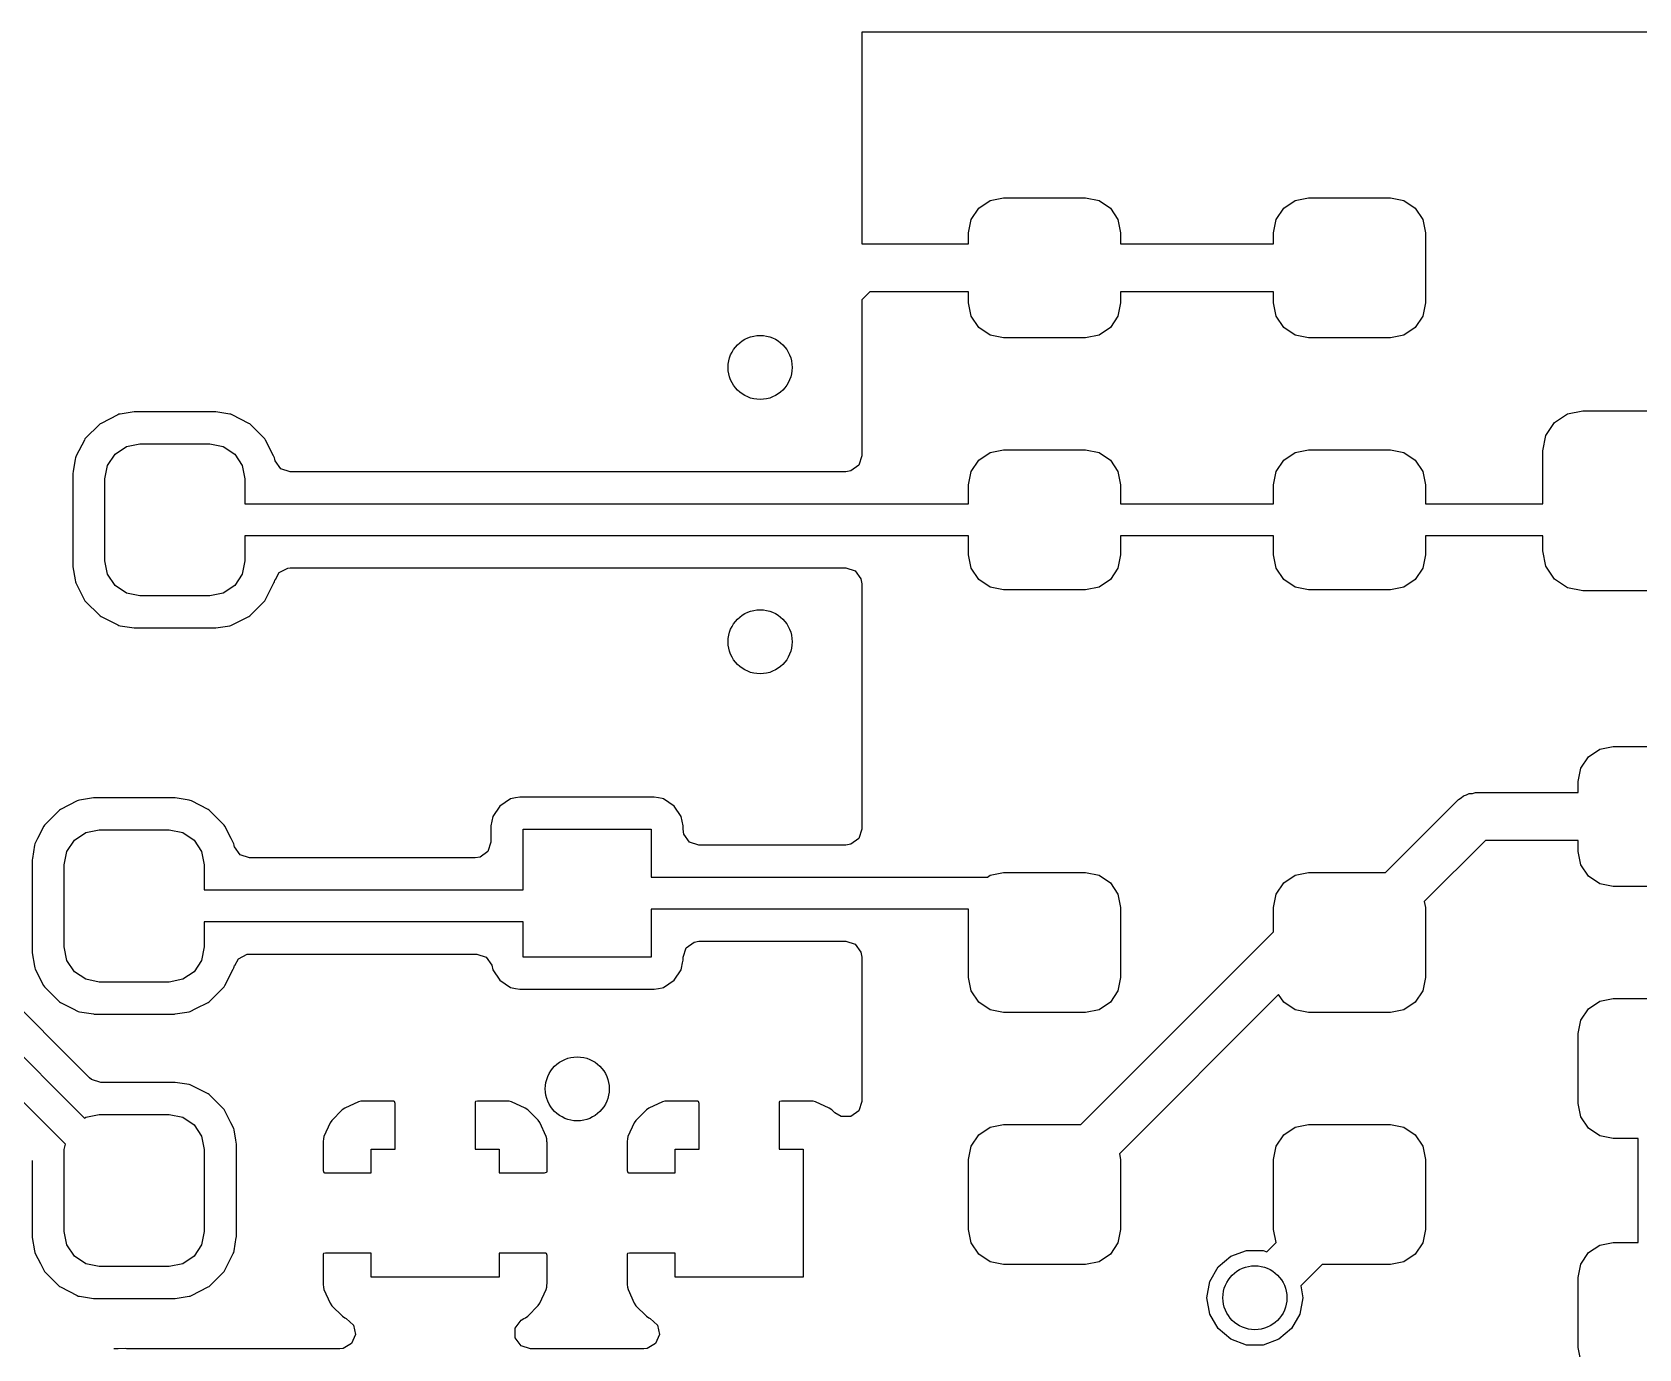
# Model space of a CAD drawing. Extents: x 0.04 to 2.01, y 0.04 to 5.04.
# Drawn here: x 1.3645 to 1.7598, y 2.8701 to 3.1941 of the extents above; entities that cross this region are included whole.
import ezdxf

# ---------------------------------------------------------------- set-up
doc = ezdxf.new("R2010")
doc.units = 0
doc.header["$MEASUREMENT"] = 0
doc.layers.add('BLACK', color=7, linetype='CONTINUOUS')

msp = doc.modelspace()

# ---------------------------------------------------------------- linework, layer by layer
at = {"layer": 'BLACK', "linetype": 'CONTINUOUS'}
for p, q in [((1.79277, 3.19406), (1.56862, 3.19406)), ((1.56862, 3.19406), (1.56862, 3.14197)), ((1.59744, 3.15076), (1.60024, 3.15263)), ((1.60024, 3.15263), (1.60353, 3.15329)), ((1.60353, 3.15329), (1.62371, 3.15329)), ((1.62371, 3.15329), (1.62701, 3.15263)), ((1.62701, 3.15263), (1.6298, 3.15076)), ((1.67244, 3.15076), (1.67524, 3.15263)), ((1.67524, 3.15263), (1.67853, 3.15329)), ((1.67853, 3.15329), (1.69871, 3.15329)), ((1.69871, 3.15329), (1.70201, 3.15263)), ((1.70201, 3.15263), (1.7048, 3.15076)), ((1.59492, 3.14468), (1.59558, 3.14797)), ((1.59558, 3.14797), (1.59744, 3.15076)), ((1.6298, 3.15076), (1.63167, 3.14797)), ((1.63167, 3.14797), (1.63232, 3.14468)), ((1.66992, 3.14468), (1.67058, 3.14797)), ((1.67058, 3.14797), (1.67244, 3.15076)), ((1.7048, 3.15076), (1.70667, 3.14797)), ((1.70667, 3.14797), (1.70732, 3.14468)), ((1.59492, 3.14197), (1.59492, 3.14468)), ((1.63232, 3.14468), (1.63232, 3.14197)), ((1.66992, 3.14197), (1.66992, 3.14468)), ((1.70732, 3.14468), (1.70732, 3.12745)), ((1.56862, 3.14197), (1.59492, 3.14197)), ((1.63232, 3.14197), (1.66992, 3.14197)), ((1.57058, 3.13016), (1.56862, 3.1282)), ((1.56862, 3.1282), (1.56862, 3.08978)), ((1.59492, 3.13016), (1.57058, 3.13016)), ((1.59492, 3.12745), (1.59492, 3.13016)), ((1.59558, 3.12416), (1.59492, 3.12745)), ((1.63232, 3.12745), (1.63167, 3.12416)), ((1.66992, 3.13016), (1.63232, 3.13016)), ((1.63232, 3.13016), (1.63232, 3.12745)), ((1.66992, 3.12745), (1.66992, 3.13016)), ((1.67058, 3.12416), (1.66992, 3.12745)), ((1.70732, 3.12745), (1.70667, 3.12416)), ((1.59744, 3.12136), (1.59558, 3.12416)), ((1.63167, 3.12416), (1.6298, 3.12136)), ((1.67244, 3.12136), (1.67058, 3.12416)), ((1.70667, 3.12416), (1.7048, 3.12136)), ((1.60024, 3.11949), (1.59744, 3.12136)), ((1.60353, 3.11884), (1.60024, 3.11949)), ((1.62701, 3.11949), (1.62371, 3.11884)), ((1.6298, 3.12136), (1.62701, 3.11949)), ((1.67524, 3.11949), (1.67244, 3.12136)), ((1.67853, 3.11884), (1.67524, 3.11949)), ((1.70201, 3.11949), (1.69871, 3.11884)), ((1.7048, 3.12136), (1.70201, 3.11949)), ((1.62371, 3.11884), (1.60353, 3.11884)), ((1.69871, 3.11884), (1.67853, 3.11884)), ((1.38558, 3.0999), (1.38146, 3.0978)), ((1.38585, 3.10004), (1.38558, 3.0999)), ((1.38558, 3.0999), (1.38558, 3.0999)), ((1.38615, 3.10009), (1.38585, 3.10004)), ((1.38956, 3.10063), (1.38615, 3.10009)), ((1.38615, 3.10009), (1.38615, 3.10009)), ((1.38971, 3.10065), (1.38956, 3.10063)), ((1.38956, 3.10063), (1.38956, 3.10063)), ((1.40954, 3.10065), (1.38971, 3.10065)), ((1.40969, 3.10063), (1.40954, 3.10065)), ((1.4131, 3.10009), (1.40969, 3.10063)), ((1.40969, 3.10063), (1.40969, 3.10063)), ((1.4134, 3.10004), (1.4131, 3.10009)), ((1.4131, 3.10009), (1.4131, 3.10009)), ((1.41368, 3.0999), (1.4134, 3.10004)), ((1.41779, 3.0978), (1.41368, 3.0999)), ((1.41368, 3.0999), (1.41368, 3.0999)), ((1.7391, 3.098), (1.7423, 3.10014)), ((1.7423, 3.10014), (1.74606, 3.10089)), ((1.74606, 3.10089), (1.86024, 3.10089)), ((1.38119, 3.09766), (1.37749, 3.09397)), ((1.38146, 3.0978), (1.38119, 3.09766)), ((1.38146, 3.0978), (1.38146, 3.0978)), ((1.41806, 3.09766), (1.41779, 3.0978)), ((1.41779, 3.0978), (1.41779, 3.0978)), ((1.42176, 3.09397), (1.41806, 3.09766)), ((1.73697, 3.09481), (1.7391, 3.098)), ((1.37735, 3.09369), (1.37536, 3.08978)), ((1.37749, 3.09397), (1.37735, 3.09369)), ((1.37735, 3.09369), (1.37735, 3.09369)), ((1.38492, 3.09023), (1.38772, 3.0921)), ((1.38772, 3.0921), (1.39101, 3.09276)), ((1.39101, 3.09276), (1.40824, 3.09276)), ((1.40824, 3.09276), (1.41153, 3.0921)), ((1.41153, 3.0921), (1.41433, 3.09023)), ((1.4219, 3.09369), (1.42176, 3.09397)), ((1.42389, 3.08978), (1.4219, 3.09369)), ((1.4219, 3.09369), (1.4219, 3.09369)), ((1.73622, 3.09104), (1.73697, 3.09481)), ((1.37507, 3.089), (1.37459, 3.08593)), ((1.37512, 3.08931), (1.37507, 3.089)), ((1.37507, 3.089), (1.37507, 3.089)), ((1.37536, 3.08978), (1.37512, 3.08931)), ((1.38306, 3.08744), (1.38492, 3.09023)), ((1.41433, 3.09023), (1.41619, 3.08744)), ((1.42413, 3.08931), (1.42389, 3.08978)), ((1.42418, 3.089), (1.42413, 3.08931)), ((1.42423, 3.08884), (1.42418, 3.089)), ((1.4243, 3.08858), (1.42423, 3.08884)), ((1.42571, 3.08663), (1.4243, 3.08858)), ((1.56862, 3.08978), (1.56788, 3.08749)), ((1.59558, 3.08596), (1.59744, 3.08876)), ((1.59744, 3.08876), (1.60024, 3.09062)), ((1.60024, 3.09062), (1.60353, 3.09128)), ((1.60353, 3.09128), (1.62371, 3.09128)), ((1.62371, 3.09128), (1.62701, 3.09062)), ((1.62701, 3.09062), (1.6298, 3.08876)), ((1.6298, 3.08876), (1.63167, 3.08596)), ((1.67058, 3.08596), (1.67244, 3.08876)), ((1.67244, 3.08876), (1.67524, 3.09062)), ((1.67524, 3.09062), (1.67853, 3.09128)), ((1.67853, 3.09128), (1.69871, 3.09128)), ((1.69871, 3.09128), (1.70201, 3.09062)), ((1.70201, 3.09062), (1.7048, 3.08876)), ((1.7048, 3.08876), (1.70667, 3.08596)), ((1.73622, 3.07799), (1.73622, 3.09104)), ((1.37459, 3.08593), (1.37451, 3.08544)), ((1.37451, 3.08544), (1.37451, 3.06267)), ((1.3824, 3.08414), (1.38306, 3.08744)), ((1.3824, 3.06397), (1.3824, 3.08414)), ((1.41619, 3.08744), (1.41685, 3.08414)), ((1.41685, 3.08414), (1.41685, 3.07799)), ((1.428, 3.08589), (1.42571, 3.08663)), ((1.56472, 3.08589), (1.428, 3.08589)), ((1.56593, 3.08608), (1.56472, 3.08589)), ((1.56788, 3.08749), (1.56593, 3.08608)), ((1.59492, 3.08267), (1.59558, 3.08596)), ((1.63167, 3.08596), (1.63232, 3.08267)), ((1.66992, 3.08267), (1.67058, 3.08596)), ((1.70667, 3.08596), (1.70732, 3.08267)), ((1.59492, 3.07799), (1.59492, 3.08267)), ((1.63232, 3.08267), (1.63232, 3.07799)), ((1.66992, 3.07799), (1.66992, 3.08267)), ((1.70732, 3.08267), (1.70732, 3.07799)), ((1.41685, 3.07799), (1.59492, 3.07799)), ((1.63232, 3.07799), (1.66992, 3.07799)), ((1.70732, 3.07799), (1.73622, 3.07799)), ((1.59492, 3.07012), (1.41685, 3.07012)), ((1.41685, 3.07012), (1.41685, 3.06397)), ((1.59492, 3.06544), (1.59492, 3.07012)), ((1.66992, 3.07012), (1.63232, 3.07012)), ((1.63232, 3.07012), (1.63232, 3.06544)), ((1.66992, 3.06544), (1.66992, 3.07012)), ((1.73622, 3.07012), (1.70732, 3.07012)), ((1.70732, 3.07012), (1.70732, 3.06544)), ((1.73622, 3.06644), (1.73622, 3.07012)), ((1.38306, 3.06067), (1.3824, 3.06397)), ((1.41685, 3.06397), (1.41619, 3.06067)), ((1.59558, 3.06215), (1.59492, 3.06544)), ((1.63232, 3.06544), (1.63167, 3.06215)), ((1.67058, 3.06215), (1.66992, 3.06544)), ((1.70732, 3.06544), (1.70667, 3.06215)), ((1.73697, 3.06267), (1.73622, 3.06644)), ((1.37451, 3.06267), (1.37453, 3.06252)), ((1.37453, 3.06252), (1.37453, 3.06252)), ((1.37453, 3.06252), (1.37505, 3.05927)), ((1.38492, 3.05788), (1.38306, 3.06067)), ((1.41619, 3.06067), (1.41433, 3.05788)), ((1.42437, 3.05937), (1.42525, 3.06108)), ((1.42525, 3.06108), (1.42739, 3.06218)), ((1.42739, 3.06218), (1.428, 3.06222)), ((1.428, 3.06222), (1.56472, 3.06222)), ((1.56472, 3.06222), (1.56702, 3.06148)), ((1.56702, 3.06148), (1.56843, 3.05953)), ((1.59744, 3.05935), (1.59558, 3.06215)), ((1.63167, 3.06215), (1.6298, 3.05935)), ((1.67244, 3.05935), (1.67058, 3.06215)), ((1.70667, 3.06215), (1.7048, 3.05935)), ((1.7391, 3.05948), (1.73697, 3.06267)), ((1.37505, 3.05927), (1.37512, 3.0588)), ((1.37512, 3.0588), (1.37526, 3.05853)), ((1.37526, 3.05853), (1.37526, 3.05853)), ((1.37526, 3.05853), (1.37674, 3.05562)), ((1.38772, 3.05601), (1.38492, 3.05788)), ((1.41433, 3.05788), (1.41153, 3.05601)), ((1.42251, 3.05562), (1.42399, 3.05853)), ((1.42399, 3.05853), (1.42413, 3.0588)), ((1.42399, 3.05853), (1.42399, 3.05853)), ((1.42413, 3.0588), (1.42418, 3.05911)), ((1.42418, 3.05911), (1.42427, 3.0594)), ((1.42427, 3.0594), (1.42437, 3.05937)), ((1.56843, 3.05953), (1.56862, 3.05833)), ((1.56862, 3.05833), (1.56862, 2.99794)), ((1.60024, 3.05749), (1.59744, 3.05935)), ((1.60353, 3.05683), (1.60024, 3.05749)), ((1.62371, 3.05683), (1.60353, 3.05683)), ((1.62701, 3.05749), (1.62371, 3.05683)), ((1.6298, 3.05935), (1.62701, 3.05749)), ((1.67524, 3.05749), (1.67244, 3.05935)), ((1.67853, 3.05683), (1.67524, 3.05749)), ((1.69871, 3.05683), (1.67853, 3.05683)), ((1.70201, 3.05749), (1.69871, 3.05683)), ((1.7048, 3.05935), (1.70201, 3.05749)), ((1.7423, 3.05734), (1.7391, 3.05948)), ((1.74606, 3.05659), (1.7423, 3.05734)), ((1.86024, 3.05659), (1.74606, 3.05659)), ((1.37674, 3.05562), (1.37749, 3.05414)), ((1.37749, 3.05414), (1.38119, 3.05045)), ((1.39101, 3.05535), (1.38772, 3.05601)), ((1.40824, 3.05535), (1.39101, 3.05535)), ((1.41153, 3.05601), (1.40824, 3.05535)), ((1.41806, 3.05045), (1.42176, 3.05414)), ((1.42176, 3.05414), (1.42251, 3.05562)), ((1.38119, 3.05045), (1.38146, 3.05031)), ((1.38146, 3.05031), (1.38146, 3.05031)), ((1.38146, 3.05031), (1.38558, 3.04821)), ((1.38558, 3.04821), (1.38585, 3.04807)), ((1.4134, 3.04807), (1.41368, 3.04821)), ((1.41368, 3.04821), (1.41779, 3.05031)), ((1.41779, 3.05031), (1.41806, 3.05045)), ((1.41779, 3.05031), (1.41779, 3.05031)), ((1.38585, 3.04807), (1.38615, 3.04802)), ((1.38615, 3.04802), (1.38615, 3.04802)), ((1.38615, 3.04802), (1.38956, 3.04748)), ((1.38956, 3.04748), (1.38956, 3.04748)), ((1.38956, 3.04748), (1.38971, 3.04746)), ((1.38971, 3.04746), (1.40954, 3.04746)), ((1.40954, 3.04746), (1.40969, 3.04748)), ((1.40969, 3.04748), (1.4131, 3.04802)), ((1.40969, 3.04748), (1.40969, 3.04748)), ((1.4131, 3.04802), (1.4134, 3.04807)), ((1.4131, 3.04802), (1.4131, 3.04802)), ((1.74744, 3.01576), (1.75024, 3.01763)), ((1.75024, 3.01763), (1.75353, 3.01829)), ((1.75353, 3.01829), (1.77371, 3.01829)), ((1.74492, 3.00968), (1.74558, 3.01297)), ((1.74558, 3.01297), (1.74744, 3.01576)), ((1.74492, 3.00697), (1.74492, 3.00968)), ((1.37558, 3.0049), (1.37146, 3.0028)), ((1.37585, 3.00504), (1.37558, 3.0049)), ((1.37558, 3.0049), (1.37558, 3.0049)), ((1.37615, 3.00509), (1.37585, 3.00504)), ((1.37956, 3.00563), (1.37615, 3.00509)), ((1.37615, 3.00509), (1.37615, 3.00509)), ((1.37971, 3.00565), (1.37956, 3.00563)), ((1.37956, 3.00563), (1.37956, 3.00563)), ((1.39954, 3.00565), (1.37971, 3.00565)), ((1.39969, 3.00563), (1.39954, 3.00565)), ((1.4031, 3.00509), (1.39969, 3.00563)), ((1.39969, 3.00563), (1.39969, 3.00563)), ((1.4034, 3.00504), (1.4031, 3.00509)), ((1.4031, 3.00509), (1.4031, 3.00509)), ((1.40368, 3.0049), (1.4034, 3.00504)), ((1.40779, 3.0028), (1.40368, 3.0049)), ((1.40368, 3.0049), (1.40368, 3.0049)), ((1.48219, 3.0054), (1.47958, 3.00365)), ((1.48257, 3.00547), (1.48219, 3.0054)), ((1.48346, 3.00565), (1.48257, 3.00547)), ((1.48257, 3.00547), (1.48257, 3.00547)), ((1.4845, 3.00586), (1.48346, 3.00565)), ((1.51755, 3.00586), (1.4845, 3.00586)), ((1.51858, 3.00565), (1.51755, 3.00586)), ((1.51948, 3.00547), (1.51858, 3.00565)), ((1.51985, 3.0054), (1.51948, 3.00547)), ((1.51948, 3.00547), (1.51948, 3.00547)), ((1.52246, 3.00365), (1.51985, 3.0054)), ((1.69749, 2.98728), (1.71545, 3.00524)), ((1.71545, 3.00524), (1.71612, 3.00563)), ((1.71612, 3.00563), (1.71667, 3.00618)), ((1.71667, 3.00618), (1.71742, 3.00638)), ((1.71742, 3.00638), (1.7181, 3.00677)), ((1.7181, 3.00677), (1.71887, 3.00677)), ((1.71887, 3.00677), (1.71963, 3.00697)), ((1.71963, 3.00697), (1.74492, 3.00697)), ((1.37119, 3.00266), (1.36749, 2.99897)), ((1.37146, 3.0028), (1.37119, 3.00266)), ((1.37146, 3.0028), (1.37146, 3.0028)), ((1.40806, 3.00266), (1.40779, 3.0028)), ((1.40779, 3.0028), (1.40779, 3.0028)), ((1.41176, 2.99897), (1.40806, 3.00266)), ((1.47784, 3.00104), (1.47738, 2.99874)), ((1.47958, 3.00365), (1.47784, 3.00104)), ((1.52421, 3.00104), (1.52246, 3.00365)), ((1.52467, 2.99874), (1.52421, 3.00104)), ((1.36735, 2.99869), (1.36579, 2.99562)), ((1.36749, 2.99897), (1.36735, 2.99869)), ((1.36735, 2.99869), (1.36735, 2.99869)), ((1.37492, 2.99523), (1.37772, 2.9971)), ((1.37772, 2.9971), (1.38101, 2.99776)), ((1.38101, 2.99776), (1.39824, 2.99776)), ((1.39824, 2.99776), (1.40153, 2.9971)), ((1.40153, 2.9971), (1.40433, 2.99523)), ((1.4119, 2.99869), (1.41176, 2.99897)), ((1.41346, 2.99562), (1.4119, 2.99869)), ((1.4119, 2.99869), (1.4119, 2.99869)), ((1.47738, 2.99874), (1.47738, 2.99478)), ((1.48527, 2.98299), (1.48527, 2.99796)), ((1.48527, 2.99796), (1.51677, 2.99796)), ((1.51677, 2.99796), (1.51677, 2.98615)), ((1.52467, 2.99794), (1.52467, 2.99874)), ((1.52486, 2.99674), (1.52467, 2.99794)), ((1.56862, 2.99794), (1.56788, 2.99565)), ((1.36507, 2.994), (1.36455, 2.99074)), ((1.36512, 2.99431), (1.36507, 2.99401)), ((1.36507, 2.99401), (1.36507, 2.994)), ((1.36579, 2.99562), (1.36512, 2.99431)), ((1.37306, 2.99244), (1.37492, 2.99523)), ((1.40433, 2.99523), (1.40619, 2.99244)), ((1.41413, 2.99431), (1.41346, 2.99562)), ((1.41418, 2.99401), (1.41413, 2.99431)), ((1.41423, 2.99384), (1.41418, 2.99401)), ((1.4143, 2.99358), (1.41423, 2.99384)), ((1.41571, 2.99163), (1.4143, 2.99358)), ((1.47738, 2.99478), (1.47664, 2.99249)), ((1.52627, 2.99479), (1.52486, 2.99674)), ((1.52856, 2.99404), (1.52627, 2.99479)), ((1.56472, 2.99404), (1.52856, 2.99404)), ((1.56593, 2.99423), (1.56472, 2.99404)), ((1.56788, 2.99565), (1.56593, 2.99423)), ((1.72207, 2.99516), (1.70703, 2.98012)), ((1.74492, 2.99516), (1.72207, 2.99516)), ((1.74492, 2.99245), (1.74492, 2.99516)), ((1.36455, 2.99074), (1.36451, 2.99044)), ((1.36451, 2.99044), (1.36451, 2.96767)), ((1.3724, 2.98914), (1.37306, 2.99244)), ((1.3724, 2.96897), (1.3724, 2.98914)), ((1.40619, 2.99244), (1.40685, 2.98914)), ((1.40685, 2.98914), (1.40685, 2.98299)), ((1.418, 2.99089), (1.41571, 2.99163)), ((1.47348, 2.99089), (1.418, 2.99089)), ((1.47469, 2.99108), (1.47348, 2.99089)), ((1.47664, 2.99249), (1.47469, 2.99108)), ((1.74558, 2.98916), (1.74492, 2.99245)), ((1.74744, 2.98636), (1.74558, 2.98916)), ((1.51677, 2.98615), (1.59952, 2.98615)), ((1.59952, 2.98615), (1.60024, 2.98663)), ((1.60024, 2.98663), (1.60353, 2.98728)), ((1.60353, 2.98728), (1.62371, 2.98728)), ((1.62371, 2.98728), (1.62701, 2.98663)), ((1.62701, 2.98663), (1.6298, 2.98476)), ((1.67244, 2.98476), (1.67524, 2.98663)), ((1.67524, 2.98663), (1.67853, 2.98728)), ((1.67853, 2.98728), (1.69749, 2.98728)), ((1.75024, 2.98449), (1.74744, 2.98636)), ((1.40685, 2.98299), (1.48527, 2.98299)), ((1.6298, 2.98476), (1.63167, 2.98197)), ((1.63167, 2.98197), (1.63232, 2.97867)), ((1.66992, 2.97867), (1.67058, 2.98197)), ((1.67058, 2.98197), (1.67244, 2.98476)), ((1.75353, 2.98384), (1.75024, 2.98449)), ((1.77371, 2.98384), (1.75353, 2.98384)), ((1.59492, 2.97828), (1.51677, 2.97828)), ((1.51677, 2.97828), (1.51677, 2.96646)), ((1.59492, 2.96145), (1.59492, 2.97828)), ((1.63232, 2.97867), (1.63232, 2.96145)), ((1.66992, 2.9727), (1.66992, 2.97867)), ((1.70703, 2.98012), (1.70732, 2.97867)), ((1.70732, 2.97867), (1.70732, 2.96145)), ((1.48527, 2.97512), (1.40685, 2.97512)), ((1.40685, 2.97512), (1.40685, 2.96897)), ((1.48527, 2.96646), (1.48527, 2.97512)), ((1.52541, 2.96878), (1.52736, 2.97019)), ((1.52736, 2.97019), (1.52856, 2.97038)), ((1.52856, 2.97038), (1.56472, 2.97038)), ((1.56472, 2.97038), (1.56702, 2.96964)), ((1.56702, 2.96964), (1.56843, 2.96769)), ((1.62249, 2.92528), (1.66992, 2.9727)), ((1.36451, 2.96767), (1.36453, 2.96752)), ((1.36453, 2.96752), (1.36453, 2.96752)), ((1.36453, 2.96752), (1.36505, 2.96427)), ((1.37306, 2.96567), (1.3724, 2.96897)), ((1.37492, 2.96288), (1.37306, 2.96567)), ((1.40619, 2.96567), (1.40433, 2.96288)), ((1.40685, 2.96897), (1.40619, 2.96567)), ((1.41437, 2.96437), (1.41525, 2.96608)), ((1.41525, 2.96608), (1.41739, 2.96718)), ((1.41739, 2.96718), (1.418, 2.96722)), ((1.418, 2.96722), (1.47388, 2.96722)), ((1.47388, 2.96722), (1.47617, 2.96648)), ((1.47617, 2.96648), (1.47758, 2.96453)), ((1.51677, 2.96646), (1.48527, 2.96646)), ((1.52455, 2.9651), (1.52467, 2.96569)), ((1.52467, 2.96649), (1.52541, 2.96878)), ((1.52467, 2.96569), (1.52467, 2.96649)), ((1.56843, 2.96769), (1.56862, 2.96649)), ((1.56862, 2.96649), (1.56862, 2.93093)), ((1.34175, 2.9625), (1.37738, 2.92687)), ((1.37862, 2.93679), (1.35346, 2.96195)), ((1.36505, 2.96427), (1.36512, 2.9638)), ((1.36512, 2.9638), (1.36526, 2.96353)), ((1.36526, 2.96353), (1.36526, 2.96353)), ((1.36526, 2.96353), (1.36732, 2.95949)), ((1.37772, 2.96101), (1.37492, 2.96288)), ((1.40433, 2.96288), (1.40153, 2.96101)), ((1.41194, 2.95949), (1.41399, 2.96353)), ((1.41399, 2.96353), (1.41413, 2.9638)), ((1.41399, 2.96353), (1.41399, 2.96353)), ((1.41413, 2.9638), (1.41418, 2.96411)), ((1.41418, 2.96411), (1.41427, 2.9644)), ((1.41427, 2.9644), (1.41437, 2.96437)), ((1.47758, 2.96453), (1.4777, 2.96409)), ((1.4777, 2.96409), (1.47776, 2.96376)), ((1.47776, 2.96376), (1.47776, 2.96376)), ((1.47776, 2.96376), (1.47784, 2.96338)), ((1.47784, 2.96338), (1.47958, 2.96077)), ((1.52246, 2.96077), (1.52421, 2.96338)), ((1.52421, 2.96338), (1.52428, 2.96376)), ((1.52428, 2.96376), (1.52455, 2.9651)), ((1.59558, 2.95815), (1.59492, 2.96145)), ((1.63232, 2.96145), (1.63167, 2.95815)), ((1.70732, 2.96145), (1.70667, 2.95815)), ((1.37266, 2.92045), (1.33276, 2.96035)), ((1.36732, 2.95949), (1.36749, 2.95914)), ((1.36749, 2.95914), (1.37119, 2.95545)), ((1.38101, 2.96035), (1.37772, 2.96101)), ((1.39824, 2.96035), (1.38101, 2.96035)), ((1.40153, 2.96101), (1.39824, 2.96035)), ((1.40806, 2.95545), (1.41176, 2.95914)), ((1.41176, 2.95914), (1.41194, 2.95949)), ((1.47958, 2.96077), (1.48219, 2.95903)), ((1.48219, 2.95903), (1.48257, 2.95895)), ((1.48257, 2.95895), (1.48257, 2.95895)), ((1.48257, 2.95895), (1.48346, 2.95878)), ((1.48346, 2.95878), (1.4845, 2.95857)), ((1.4845, 2.95857), (1.51755, 2.95857)), ((1.51755, 2.95857), (1.51858, 2.95878)), ((1.51858, 2.95878), (1.51948, 2.95895)), ((1.51948, 2.95895), (1.51985, 2.95903)), ((1.51948, 2.95895), (1.51948, 2.95895)), ((1.51985, 2.95903), (1.52246, 2.96077)), ((1.59744, 2.95536), (1.59558, 2.95815)), ((1.63167, 2.95815), (1.6298, 2.95536)), ((1.67118, 2.95725), (1.63203, 2.91811)), ((1.67244, 2.95536), (1.67118, 2.95725)), ((1.70667, 2.95815), (1.7048, 2.95536)), ((1.37119, 2.95545), (1.37146, 2.95531)), ((1.37146, 2.95531), (1.37146, 2.95531)), ((1.37146, 2.95531), (1.37445, 2.95379)), ((1.37445, 2.95379), (1.37585, 2.95307)), ((1.4034, 2.95307), (1.4048, 2.95379)), ((1.4048, 2.95379), (1.40779, 2.95531)), ((1.40779, 2.95531), (1.40806, 2.95545)), ((1.40779, 2.95531), (1.40779, 2.95531)), ((1.60024, 2.95349), (1.59744, 2.95536)), ((1.60353, 2.95283), (1.60024, 2.95349)), ((1.62701, 2.95349), (1.62371, 2.95283)), ((1.6298, 2.95536), (1.62701, 2.95349)), ((1.67524, 2.95349), (1.67244, 2.95536)), ((1.67853, 2.95283), (1.67524, 2.95349)), ((1.70201, 2.95349), (1.69871, 2.95283)), ((1.7048, 2.95536), (1.70201, 2.95349)), ((1.74558, 2.95096), (1.74744, 2.95376)), ((1.74744, 2.95376), (1.75024, 2.95562)), ((1.75024, 2.95562), (1.75353, 2.95628)), ((1.75353, 2.95628), (1.77371, 2.95628)), ((1.37585, 2.95307), (1.37615, 2.95302)), ((1.37615, 2.95302), (1.37615, 2.95302)), ((1.37615, 2.95302), (1.37956, 2.95248)), ((1.37956, 2.95248), (1.37956, 2.95248)), ((1.37956, 2.95248), (1.37971, 2.95246)), ((1.37971, 2.95246), (1.39954, 2.95246)), ((1.39954, 2.95246), (1.39969, 2.95248)), ((1.39969, 2.95248), (1.4031, 2.95302)), ((1.39969, 2.95248), (1.39969, 2.95248)), ((1.4031, 2.95302), (1.4034, 2.95307)), ((1.4031, 2.95302), (1.4031, 2.95302)), ((1.62371, 2.95283), (1.60353, 2.95283)), ((1.69871, 2.95283), (1.67853, 2.95283)), ((1.74492, 2.94767), (1.74558, 2.95096)), ((1.74492, 2.93044), (1.74492, 2.94767)), ((1.37909, 2.93639), (1.37862, 2.93679)), ((1.38138, 2.93565), (1.37909, 2.93639)), ((1.39954, 2.93565), (1.38138, 2.93565)), ((1.39969, 2.93563), (1.39954, 2.93565)), ((1.4031, 2.93509), (1.39969, 2.93563)), ((1.39969, 2.93563), (1.39969, 2.93563)), ((1.4034, 2.93504), (1.4031, 2.93509)), ((1.4031, 2.93509), (1.4031, 2.93509)), ((1.40368, 2.9349), (1.4034, 2.93504)), ((1.40779, 2.9328), (1.40368, 2.9349)), ((1.40368, 2.9349), (1.40368, 2.9349)), ((1.40806, 2.93266), (1.40779, 2.9328)), ((1.40779, 2.9328), (1.40779, 2.9328)), ((1.41176, 2.92897), (1.40806, 2.93266)), ((1.44482, 2.93083), (1.4414, 2.92931)), ((1.44538, 2.93099), (1.44482, 2.93083)), ((1.446, 2.93106), (1.44538, 2.93099)), ((1.44623, 2.93107), (1.446, 2.93106)), ((1.45345, 2.93107), (1.44623, 2.93107)), ((1.45362, 2.93096), (1.45345, 2.93107)), ((1.45378, 2.93046), (1.45362, 2.93096)), ((1.45378, 2.91926), (1.45378, 2.93046)), ((1.47358, 2.93091), (1.47346, 2.93075)), ((1.47346, 2.93075), (1.47346, 2.91926)), ((1.47408, 2.93107), (1.47358, 2.93091)), ((1.48101, 2.93107), (1.47408, 2.93107)), ((1.48124, 2.93106), (1.48101, 2.93107)), ((1.48185, 2.93099), (1.48124, 2.93106)), ((1.4824, 2.93084), (1.48185, 2.93099)), ((1.48583, 2.92932), (1.4824, 2.93084)), ((1.51962, 2.93083), (1.5162, 2.92931)), ((1.52018, 2.93099), (1.51962, 2.93083)), ((1.52081, 2.93106), (1.52018, 2.93099)), ((1.52104, 2.93107), (1.52081, 2.93106)), ((1.52826, 2.93107), (1.52104, 2.93107)), ((1.52842, 2.93096), (1.52826, 2.93107)), ((1.52858, 2.93046), (1.52842, 2.93096)), ((1.52858, 2.91926), (1.52858, 2.93046)), ((1.54839, 2.93091), (1.54827, 2.93075)), ((1.54827, 2.93075), (1.54827, 2.91926)), ((1.54889, 2.93107), (1.54839, 2.93091)), ((1.55582, 2.93107), (1.54889, 2.93107)), ((1.55604, 2.93106), (1.55582, 2.93107)), ((1.55665, 2.93099), (1.55604, 2.93106)), ((1.55721, 2.93084), (1.55665, 2.93099)), ((1.56063, 2.92932), (1.55721, 2.93084)), ((1.56862, 2.93093), (1.56788, 2.92864)), ((1.74558, 2.92715), (1.74492, 2.93044)), ((1.37738, 2.92687), (1.37772, 2.9271)), ((1.37772, 2.9271), (1.38101, 2.92776)), ((1.38101, 2.92776), (1.39824, 2.92776)), ((1.39824, 2.92776), (1.40153, 2.9271)), ((1.40153, 2.9271), (1.40433, 2.92523)), ((1.4119, 2.92869), (1.41176, 2.92897)), ((1.41341, 2.92572), (1.4119, 2.92869)), ((1.4119, 2.92869), (1.4119, 2.92869)), ((1.41413, 2.92431), (1.41341, 2.92572)), ((1.43781, 2.92572), (1.4363, 2.9223)), ((1.43821, 2.92631), (1.43781, 2.92572)), ((1.44081, 2.92891), (1.43821, 2.92631)), ((1.4414, 2.92931), (1.44081, 2.92891)), ((1.48642, 2.92892), (1.48583, 2.92932)), ((1.48902, 2.92632), (1.48642, 2.92892)), ((1.48942, 2.92574), (1.48902, 2.92632)), ((1.49094, 2.92232), (1.48942, 2.92574)), ((1.51262, 2.92572), (1.5111, 2.9223)), ((1.51302, 2.92631), (1.51262, 2.92572)), ((1.51562, 2.92891), (1.51302, 2.92631)), ((1.5162, 2.92931), (1.51562, 2.92891)), ((1.56122, 2.92892), (1.56063, 2.92932)), ((1.56197, 2.92817), (1.56122, 2.92892)), ((1.56352, 2.92722), (1.56197, 2.92817)), ((1.56593, 2.92722), (1.56352, 2.92722)), ((1.56788, 2.92864), (1.56593, 2.92722)), ((1.74744, 2.92435), (1.74558, 2.92715)), ((1.40433, 2.92523), (1.40619, 2.92244)), ((1.40619, 2.92244), (1.40685, 2.91914)), ((1.41418, 2.924), (1.41413, 2.92431)), ((1.41459, 2.92144), (1.41418, 2.924)), ((1.41418, 2.924), (1.41418, 2.924)), ((1.43614, 2.92174), (1.43607, 2.92113)), ((1.4363, 2.9223), (1.43614, 2.92174)), ((1.4911, 2.92176), (1.49094, 2.92232)), ((1.49117, 2.92113), (1.4911, 2.92176)), ((1.51095, 2.92174), (1.51088, 2.92113)), ((1.5111, 2.9223), (1.51095, 2.92174)), ((1.59558, 2.91996), (1.59744, 2.92275)), ((1.59744, 2.92275), (1.60024, 2.92462)), ((1.60024, 2.92462), (1.60353, 2.92528)), ((1.60353, 2.92528), (1.62249, 2.92528)), ((1.67058, 2.91996), (1.67244, 2.92275)), ((1.67244, 2.92275), (1.67524, 2.92462)), ((1.67524, 2.92462), (1.67853, 2.92528)), ((1.67853, 2.92528), (1.69871, 2.92528)), ((1.69871, 2.92528), (1.70201, 2.92462)), ((1.70201, 2.92462), (1.7048, 2.92275)), ((1.7048, 2.92275), (1.70667, 2.91996)), ((1.75024, 2.92249), (1.74744, 2.92435)), ((1.75353, 2.92183), (1.75024, 2.92249)), ((1.75969, 2.92183), (1.75353, 2.92183)), ((1.75969, 2.89628), (1.75969, 2.92183)), ((1.3724, 2.91914), (1.37266, 2.92045)), ((1.3724, 2.89897), (1.3724, 2.91914)), ((1.40685, 2.91914), (1.40685, 2.89897)), ((1.41474, 2.92044), (1.41459, 2.92144)), ((1.41474, 2.89767), (1.41474, 2.92044)), ((1.43607, 2.92113), (1.43606, 2.92091)), ((1.43606, 2.92091), (1.43606, 2.91397)), ((1.44787, 2.91336), (1.44787, 2.91926)), ((1.44787, 2.91926), (1.45378, 2.91926)), ((1.47346, 2.91926), (1.47937, 2.91926)), ((1.47937, 2.91926), (1.47937, 2.91336)), ((1.49118, 2.9209), (1.49117, 2.92113)), ((1.49118, 2.91368), (1.49118, 2.9209)), ((1.51088, 2.92113), (1.51086, 2.92091)), ((1.51086, 2.92091), (1.51086, 2.91397)), ((1.52268, 2.91336), (1.52268, 2.91926)), ((1.52268, 2.91926), (1.52858, 2.91926)), ((1.54827, 2.91926), (1.55418, 2.91926)), ((1.55418, 2.91926), (1.55418, 2.88776)), ((1.59492, 2.91666), (1.59558, 2.91996)), ((1.63203, 2.91811), (1.63232, 2.91666)), ((1.66992, 2.91666), (1.67058, 2.91996)), ((1.70667, 2.91996), (1.70732, 2.91666)), ((1.36446, 2.91644), (1.36451, 2.91583)), ((1.36451, 2.91583), (1.36451, 2.89767)), ((1.43606, 2.91397), (1.43622, 2.91347)), ((1.51086, 2.91397), (1.51103, 2.91347)), ((1.59492, 2.89944), (1.59492, 2.91666)), ((1.63232, 2.91666), (1.63232, 2.89944)), ((1.66992, 2.89944), (1.66992, 2.91666)), ((1.70732, 2.91666), (1.70732, 2.89944)), ((1.43622, 2.91347), (1.43639, 2.91336)), ((1.43639, 2.91336), (1.44787, 2.91336)), ((1.47937, 2.91336), (1.49057, 2.91336)), ((1.49057, 2.91336), (1.49107, 2.91352)), ((1.49107, 2.91352), (1.49118, 2.91368)), ((1.51103, 2.91347), (1.51119, 2.91336)), ((1.51119, 2.91336), (1.52268, 2.91336)), ((1.37306, 2.89567), (1.3724, 2.89897)), ((1.40685, 2.89897), (1.40619, 2.89567)), ((1.59558, 2.89614), (1.59492, 2.89944)), ((1.63232, 2.89944), (1.63167, 2.89614)), ((1.67056, 2.89622), (1.66992, 2.89944)), ((1.70732, 2.89944), (1.70667, 2.89614)), ((1.36451, 2.89767), (1.36453, 2.89752)), ((1.36453, 2.89752), (1.36453, 2.89752)), ((1.36453, 2.89752), (1.36506, 2.89421)), ((1.36506, 2.89421), (1.36512, 2.8938)), ((1.37492, 2.89288), (1.37306, 2.89567)), ((1.40619, 2.89567), (1.40433, 2.89288)), ((1.41413, 2.8938), (1.4142, 2.89421)), ((1.4142, 2.89421), (1.41472, 2.89752)), ((1.41472, 2.89752), (1.41474, 2.89767)), ((1.41472, 2.89752), (1.41472, 2.89752)), ((1.59744, 2.89335), (1.59558, 2.89614)), ((1.63167, 2.89614), (1.6298, 2.89335)), ((1.65945, 2.89289), (1.6633, 2.89429)), ((1.6633, 2.89429), (1.66741, 2.89429)), ((1.66741, 2.89429), (1.66831, 2.89396)), ((1.66831, 2.89396), (1.67056, 2.89622)), ((1.70667, 2.89614), (1.7048, 2.89335)), ((1.74744, 2.89376), (1.75024, 2.89562)), ((1.75024, 2.89562), (1.75353, 2.89628)), ((1.75353, 2.89628), (1.75969, 2.89628)), ((1.36512, 2.8938), (1.36526, 2.89353)), ((1.36526, 2.89353), (1.36526, 2.89353)), ((1.36526, 2.89353), (1.36652, 2.89105)), ((1.36652, 2.89105), (1.36749, 2.88914)), ((1.37772, 2.89101), (1.37492, 2.89288)), ((1.38101, 2.89035), (1.37772, 2.89101)), ((1.39824, 2.89035), (1.38101, 2.89035)), ((1.40153, 2.89101), (1.39824, 2.89035)), ((1.40433, 2.89288), (1.40153, 2.89101)), ((1.41176, 2.88914), (1.41273, 2.89105)), ((1.41273, 2.89105), (1.41399, 2.89353)), ((1.41399, 2.89353), (1.41413, 2.8938)), ((1.41399, 2.89353), (1.41399, 2.89353)), ((1.43618, 2.89351), (1.43606, 2.89335)), ((1.43606, 2.89335), (1.43606, 2.88612)), ((1.43668, 2.89367), (1.43618, 2.89351)), ((1.44787, 2.89367), (1.43668, 2.89367)), ((1.44787, 2.88776), (1.44787, 2.89367)), ((1.49086, 2.89367), (1.47937, 2.89367)), ((1.47937, 2.89367), (1.47937, 2.88776)), ((1.49102, 2.89355), (1.49086, 2.89367)), ((1.49118, 2.89305), (1.49102, 2.89355)), ((1.49118, 2.88612), (1.49118, 2.89305)), ((1.51098, 2.89351), (1.51086, 2.89335)), ((1.51086, 2.89335), (1.51086, 2.88612)), ((1.51148, 2.89367), (1.51098, 2.89351)), ((1.52268, 2.89367), (1.51148, 2.89367)), ((1.52268, 2.88776), (1.52268, 2.89367)), ((1.60024, 2.89148), (1.59744, 2.89335)), ((1.60353, 2.89083), (1.60024, 2.89148)), ((1.62371, 2.89083), (1.60353, 2.89083)), ((1.62701, 2.89148), (1.62371, 2.89083)), ((1.6298, 2.89335), (1.62701, 2.89148)), ((1.65426, 2.8867), (1.65631, 2.89025)), ((1.65631, 2.89025), (1.65945, 2.89289)), ((1.68188, 2.89083), (1.67665, 2.8856)), ((1.69871, 2.89083), (1.68188, 2.89083)), ((1.70201, 2.89148), (1.69871, 2.89083)), ((1.7048, 2.89335), (1.70201, 2.89148)), ((1.74492, 2.88767), (1.74558, 2.89096)), ((1.74558, 2.89096), (1.74744, 2.89376)), ((1.36749, 2.88914), (1.37119, 2.88545)), ((1.40806, 2.88545), (1.41176, 2.88914)), ((1.43606, 2.88612), (1.43607, 2.88589)), ((1.47937, 2.88776), (1.44787, 2.88776)), ((1.49117, 2.8859), (1.49118, 2.88612)), ((1.51086, 2.88612), (1.51088, 2.88589)), ((1.55418, 2.88776), (1.52268, 2.88776)), ((1.65354, 2.88266), (1.65426, 2.8867)), ((1.74492, 2.87044), (1.74492, 2.88767)), ((1.37119, 2.88545), (1.37146, 2.88531)), ((1.37146, 2.88531), (1.37146, 2.88531)), ((1.37146, 2.88531), (1.37558, 2.88321)), ((1.37558, 2.88321), (1.37585, 2.88307)), ((1.37585, 2.88307), (1.37615, 2.88302)), ((1.37615, 2.88302), (1.37615, 2.88302)), ((1.37615, 2.88302), (1.37956, 2.88248)), ((1.37956, 2.88248), (1.37956, 2.88248)), ((1.37956, 2.88248), (1.37971, 2.88246)), ((1.37971, 2.88246), (1.39954, 2.88246)), ((1.39954, 2.88246), (1.39969, 2.88248)), ((1.39969, 2.88248), (1.4031, 2.88302)), ((1.39969, 2.88248), (1.39969, 2.88248)), ((1.4031, 2.88302), (1.4034, 2.88307)), ((1.4031, 2.88302), (1.4031, 2.88302)), ((1.4034, 2.88307), (1.40368, 2.88321)), ((1.40368, 2.88321), (1.40779, 2.88531)), ((1.40779, 2.88531), (1.40806, 2.88545)), ((1.40779, 2.88531), (1.40779, 2.88531)), ((1.43607, 2.88589), (1.43615, 2.88527)), ((1.43615, 2.88527), (1.4363, 2.88471)), ((1.4363, 2.88471), (1.43782, 2.88129)), ((1.48943, 2.8813), (1.49095, 2.88473)), ((1.49095, 2.88473), (1.4911, 2.88529)), ((1.4911, 2.88529), (1.49117, 2.8859)), ((1.51088, 2.88589), (1.51095, 2.88527)), ((1.51095, 2.88527), (1.51111, 2.88471)), ((1.51111, 2.88471), (1.51263, 2.88129)), ((1.65426, 2.87862), (1.65354, 2.88266)), ((1.67717, 2.88266), (1.67645, 2.87862)), ((1.67665, 2.8856), (1.67717, 2.88266)), ((1.43782, 2.88129), (1.43822, 2.8807)), ((1.43822, 2.8807), (1.44083, 2.8781)), ((1.48643, 2.87812), (1.48903, 2.88072)), ((1.48903, 2.88072), (1.48943, 2.8813)), ((1.51263, 2.88129), (1.51303, 2.8807)), ((1.51303, 2.8807), (1.51563, 2.8781)), ((1.65631, 2.87507), (1.65426, 2.87862)), ((1.67645, 2.87862), (1.6744, 2.87507)), ((1.44083, 2.8781), (1.44141, 2.8777)), ((1.44141, 2.8777), (1.44174, 2.87756)), ((1.44174, 2.87756), (1.44353, 2.87595)), ((1.44353, 2.87595), (1.44404, 2.8736)), ((1.48337, 2.8752), (1.48479, 2.87715)), ((1.48337, 2.87279), (1.48337, 2.8752)), ((1.48479, 2.87715), (1.4855, 2.87756)), ((1.4855, 2.87756), (1.48585, 2.87771)), ((1.48585, 2.87771), (1.48643, 2.87812)), ((1.51563, 2.8781), (1.51622, 2.8777)), ((1.51622, 2.8777), (1.51654, 2.87756)), ((1.51654, 2.87756), (1.51833, 2.87595)), ((1.51833, 2.87595), (1.51884, 2.8736)), ((1.65945, 2.87243), (1.65631, 2.87507)), ((1.6744, 2.87507), (1.67126, 2.87243)), ((1.44306, 2.8714), (1.44098, 2.87019)), ((1.44404, 2.8736), (1.44306, 2.8714)), ((1.48479, 2.87084), (1.48337, 2.87279)), ((1.48708, 2.8701), (1.48479, 2.87084)), ((1.51787, 2.8714), (1.51578, 2.87019)), ((1.51884, 2.8736), (1.51787, 2.8714)), ((1.6633, 2.87103), (1.65945, 2.87243)), ((1.66741, 2.87103), (1.6633, 2.87103)), ((1.67126, 2.87243), (1.66741, 2.87103)), ((1.74558, 2.86715), (1.74492, 2.87044)), ((1.38473, 2.8701), (1.38455, 2.87007)), ((1.38549, 2.8701), (1.38473, 2.8701)), ((1.38564, 2.8701), (1.38549, 2.8701)), ((1.38758, 2.87017), (1.38564, 2.8701)), ((1.38777, 2.87011), (1.38758, 2.87017)), ((1.38793, 2.8701), (1.38777, 2.87011)), ((1.44016, 2.8701), (1.38793, 2.8701)), ((1.44098, 2.87019), (1.44016, 2.8701)), ((1.51496, 2.8701), (1.48708, 2.8701)), ((1.51578, 2.87019), (1.51496, 2.8701))]:
    msp.add_line(p, q, dxfattribs=at)
at = {"layer": 'BLACK'}
for centre in [(1.54362, 3.11156), (1.54362, 3.04406), (1.49862, 2.93406), (1.66535, 2.88266)]:
    msp.add_circle(centre, 0.007874, dxfattribs=at)

doc.saveas('drawing.dxf')
